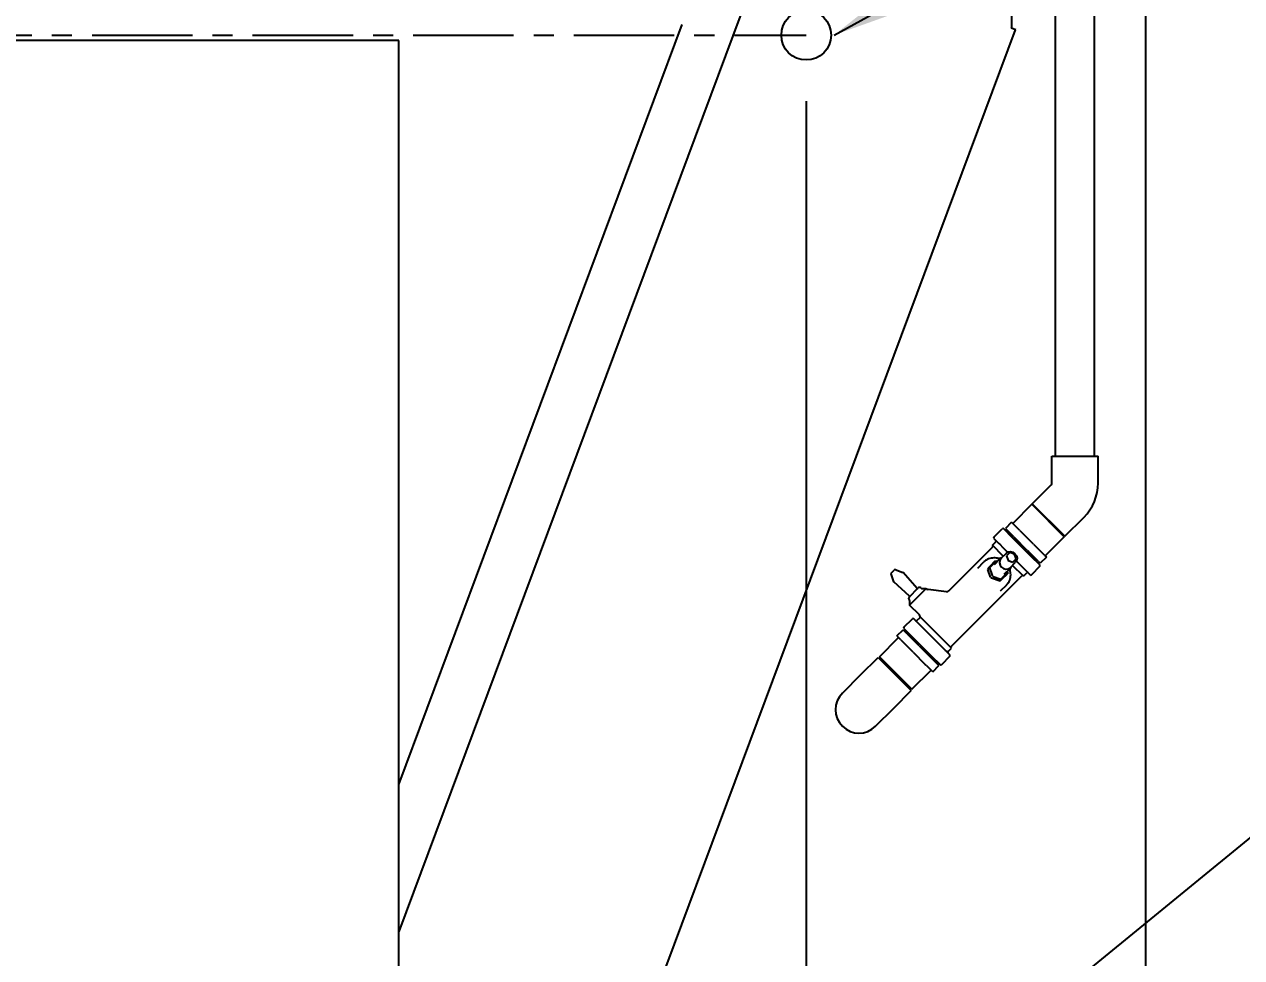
# Model space of a CAD drawing. Header units: millimetres. Extents: x 17046 to 32328, y 18593 to 29476.
# Drawn here: x 17147 to 17199, y 18925.8 to 18965.6 of the extents above; entities that cross this region are included whole.
import ezdxf

# ---------------------------------------------------------------- set-up
doc = ezdxf.new("R2010")
doc.units = ezdxf.units.MM
doc.header["$LTSCALE"] = 5
doc.linetypes.add('CENTER', pattern=[50.8, 31.75, -6.35, 6.35, -6.35])
for name, color, linetype in [('COILCONN-CO2-CONTROL-COPPER', 7, 'Continuous'), ('CONDENSER-CO2-CONTROL', 7, 'Continuous'), ('RECIRCULATION-CONTROL', 3, 'Continuous'), ('UNIT', 6, 'Continuous')]:
    doc.layers.add(name, color=color, linetype=linetype)
doc.styles.add('SUBMITTAL', font='romans.shx', dxfattribs={"width": 0.75})
doc.dimstyles.new('SUBMITTAL', dxfattribs={"dimtxt": 0.09375, "dimasz": 0.09375, "dimexe": 0.03125, "dimexo": 0.0625, "dimgap": 0.0625, "dimtad": 0, "dimdec": 4, "dimzin": 4, "dimdsep": 46, "dimlunit": 4, "dimtxsty": 'SUBMITTAL', "dimcen": 0.09375, "dimclre": 6, "dimadec": 0, "dimazin": 0, "dimtfac": 1, "dimtdec": 0, "dimtofl": 0, "dimtmove": 0, "dimatfit": 3, "dimfxl": 0, "dimfrac": 2, "dimtolj": 1, "dimtzin": 4, "dimarcsym": 0})

# ---------------------------------------------------------------- blocks, each defined once
blk = doc.blocks.new('*D30')
at = {"layer": 'CONDENSER-CO2-CONTROL', "color": 6, "lineweight": -2}
for p, q in [((17180.436, 18962.342), (17180.436, 18869.843)), ((17194.936, 18896.122), (17194.936, 18869.843))]:
    blk.add_line(p, q, dxfattribs=at)
at = {"layer": 'CONDENSER-CO2-CONTROL', "color": 3, "lineweight": -2}
for p, q in [((17185.365, 18872.66), (17190.007, 18872.66)), ((17194.936, 18872.66), (17199.866, 18872.66))]:
    blk.add_line(p, q, dxfattribs=at)
at = {"layer": 'CONDENSER-CO2-CONTROL', "color": 3}
for points in [[(17185.365, 18873.481), (17185.365, 18871.838), (17180.436, 18872.66)], [(17190.007, 18873.481), (17190.007, 18871.838), (17194.936, 18872.66)]]:
    blk.add_solid(points, dxfattribs=at)
at = {"layer": 'CONDENSER-CO2-CONTROL', "color": 3, "insert": (17216.59, 18872.66), "char_height": 4.9294, "attachment_point": 5, "style": 'SUBMITTAL'}
blk.add_mtext('\\A1;1\'-2 1/2"', dxfattribs=at)

msp = doc.modelspace()

# ---------------------------------------------------------------- linework, layer by layer
at = {"layer": 'CONDENSER-CO2-CONTROL', "linetype": 'CENTER', "ltscale": 0.027}
msp.add_line((17115.6493, 18965.1592), (17180.4359, 18965.1592), dxfattribs=at)
at = {"layer": 'CONDENSER-CO2-CONTROL'}
msp.add_circle((17180.4359, 18965.1592), 1.0625, dxfattribs=at)
at = {"layer": 'RECIRCULATION-CONTROL'}
for p, q in [((17191.0833, 18947.1784), (17191.0833, 18968.7719)), ((17192.7433, 18947.1784), (17192.7433, 18968.7719)), ((17190.9289, 18947.1784), (17192.8976, 18947.1784)), ((17190.9289, 18946.0332), (17190.9289, 18947.1784)), ((17192.8976, 18946.0332), (17192.8976, 18947.1784)), ((17190.0903, 18945.1538), (17190.9001, 18945.9636)), ((17190.0714, 18945.1288), (17189.2568, 18944.3142)), ((17190.0714, 18945.1288), (17191.4574, 18943.7428)), ((17190.0903, 18945.1538), (17191.4824, 18943.7617)), ((17191.4824, 18943.7617), (17192.2922, 18944.5715)), ((17188.4481, 18943.7247), (17188.81, 18944.0866)), ((17188.8561, 18944.0962), (17188.81, 18944.0866)), ((17189.2483, 18943.704), (17188.8561, 18944.0962)), ((17189.207, 18944.3641), (17188.9418, 18944.0989)), ((17188.9418, 18944.0989), (17188.9559, 18944.0848)), ((17189.2961, 18943.7446), (17188.9559, 18944.0848)), ((17189.0766, 18943.9063), (17189.0977, 18943.943)), ((17189.207, 18944.3641), (17189.2211, 18944.35)), ((17189.5612, 18944.0098), (17189.2211, 18944.35)), ((17189.5612, 18944.0098), (17189.604, 18943.967)), ((17190.1428, 18943.4283), (17189.604, 18943.967)), ((17188.3832, 18943.3804), (17188.5321, 18943.5294)), ((17188.4481, 18943.7247), (17188.4385, 18943.6786)), ((17188.4385, 18943.6786), (17188.5719, 18943.5453)), ((17188.6973, 18943.4198), (17188.8307, 18943.2865)), ((17189.0563, 18943.8989), (17189.0658, 18943.909)), ((17189.0572, 18943.8951), (17189.0563, 18943.8984)), ((17189.0664, 18943.909), (17189.0769, 18943.9062)), ((17190.0326, 18942.9197), (17189.2483, 18943.704)), ((17189.2961, 18943.7446), (17189.3388, 18943.7019)), ((17189.8776, 18943.1631), (17189.3388, 18943.7019)), ((17190.1428, 18943.4283), (17190.1895, 18943.3815)), ((17191.4574, 18943.7428), (17190.6428, 18942.9283)), ((17186.5216, 18941.4304), (17188.3995, 18943.3084)), ((17188.8512, 18942.9124), (17188.3832, 18943.3804)), ((17188.748, 18942.8091), (17188.9846, 18943.0458)), ((17188.8307, 18943.2865), (17189.0342, 18943.0829)), ((17189.1238, 18943.0736), (17188.9846, 18942.9344)), ((17188.9846, 18942.9344), (17189.0542, 18942.7256)), ((17189.3326, 18943.004), (17189.1238, 18943.0736)), ((17189.4022, 18942.7952), (17189.3326, 18943.004)), ((17189.8776, 18943.1631), (17189.9243, 18943.1164)), ((17190.3461, 18942.6946), (17189.9243, 18943.1164)), ((17190.4248, 18942.5275), (17190.0326, 18942.9197)), ((17190.6113, 18942.9598), (17190.1895, 18943.3815)), ((17190.6113, 18942.9598), (17190.6346, 18942.9364)), ((17190.6923, 18942.8787), (17190.6346, 18942.9364)), ((17187.7587, 18942.4024), (17188.0252, 18942.6689)), ((17188.2073, 18942.409), (17188.1952, 18942.3488)), ((17188.2769, 18942.4786), (17188.2073, 18942.409)), ((17188.2648, 18942.4184), (17188.2769, 18942.4786)), ((17188.3085, 18942.4545), (17188.2648, 18942.4184)), ((17188.2648, 18942.4184), (17188.3733, 18942.0929)), ((17188.4938, 18942.6956), (17188.2769, 18942.4786)), ((17188.3085, 18942.4545), (17188.5458, 18942.6919)), ((17188.4696, 18942.5586), (17188.722, 18942.811)), ((17188.4938, 18942.6956), (17188.5541, 18942.7076)), ((17188.5541, 18942.7076), (17188.5458, 18942.6919)), ((17188.6025, 18942.6915), (17188.5541, 18942.7076)), ((17188.8872, 18942.141), (17189.1396, 18942.3934)), ((17189.0542, 18942.7256), (17189.263, 18942.656)), ((17189.1377, 18942.4194), (17189.3743, 18942.656)), ((17189.709, 18942.0546), (17189.241, 18942.5226)), ((17189.263, 18942.656), (17189.4022, 18942.7952)), ((17189.4115, 18942.7057), (17189.615, 18942.5021)), ((17189.615, 18942.5021), (17189.7484, 18942.3687)), ((17190.4152, 18942.4814), (17190.0533, 18942.1195)), ((17190.2155, 18942.7368), (17190.2537, 18942.7588)), ((17190.2587, 18942.7575), (17190.2532, 18942.759)), ((17190.2592, 18942.7575), (17190.2693, 18942.767)), ((17190.2691, 18942.7677), (17190.2715, 18942.7692)), ((17190.2693, 18942.7678), (17190.2693, 18942.7676)), ((17190.3461, 18942.6946), (17190.3694, 18942.6713)), ((17190.4271, 18942.6136), (17190.3694, 18942.6713)), ((17190.4152, 18942.4814), (17190.4248, 18942.5275)), ((17190.4271, 18942.6136), (17190.4275, 18942.6132)), ((17190.6926, 18942.8784), (17190.4275, 18942.6132)), ((17190.6923, 18942.8787), (17190.6926, 18942.8784)), ((17184.0456, 18942.1552), (17184.1665, 18941.823)), ((17184.0502, 18942.1759), (17184.0505, 18942.1761)), ((17184.076, 18942.2016), (17184.0505, 18942.1761)), ((17184.086, 18942.2108), (17184.1674, 18942.2922)), ((17184.1674, 18942.2922), (17184.1743, 18942.2992)), ((17184.209, 18942.3346), (17184.1835, 18942.3092)), ((17184.209, 18942.3346), (17184.2093, 18942.3349)), ((17184.2299, 18942.3395), (17184.5621, 18942.2186)), ((17185.1764, 18941.5398), (17184.57, 18942.2132)), ((17186.622, 18939.056), (17189.637, 18942.0709)), ((17188.3037, 18942.0233), (17188.1952, 18942.3488)), ((17188.3037, 18942.0233), (17188.3519, 18941.9751)), ((17188.6773, 18941.8667), (17188.3519, 18941.9751)), ((17188.4215, 18942.0447), (17188.3733, 18942.0929)), ((17188.4215, 18942.0447), (17188.7469, 18941.9362)), ((17188.6773, 18941.8667), (17188.7376, 18941.8787)), ((17188.7376, 18941.8787), (17188.8072, 18941.9483)), ((17188.7469, 18941.9362), (17188.7831, 18941.9799)), ((17188.8072, 18941.9483), (17188.7469, 18941.9362)), ((17189.0204, 18942.2172), (17188.7831, 18941.9799)), ((17188.8072, 18941.9483), (17189.0242, 18942.1653)), ((17189.0362, 18942.2255), (17189.0201, 18942.2739)), ((17189.0204, 18942.2172), (17189.0362, 18942.2255)), ((17189.0362, 18942.2255), (17189.0242, 18942.1653)), ((17189.709, 18942.0546), (17189.8579, 18942.2035)), ((17189.8738, 18942.2433), (17190.0072, 18942.1099)), ((17190.0072, 18942.1099), (17190.0533, 18942.1195)), ((17184.8453, 18941.2087), (17184.1719, 18941.8151)), ((17184.8289, 18941.163), (17185.2221, 18941.5562)), ((17185.5557, 18941.5362), (17184.8489, 18940.8295)), ((17185.3335, 18941.5562), (17185.3478, 18941.542)), ((17185.3617, 18941.5362), (17185.5557, 18941.5362)), ((17185.5581, 18941.5341), (17185.5988, 18941.4934)), ((17185.5908, 18941.4943), (17185.5844, 18941.4951)), ((17185.6376, 18941.4889), (17185.5908, 18941.4943)), ((17186.4253, 18941.3965), (17185.6376, 18941.4889)), ((17188.731, 18941.4302), (17188.9975, 18941.6966)), ((17184.8289, 18941.0516), (17184.8432, 18941.0373)), ((17184.8489, 18941.0234), (17184.8489, 18940.8295)), ((17184.851, 18940.827), (17185.2454, 18940.4326)), ((17185.1636, 18940.1608), (17185.3029, 18940.3002)), ((17186.6384, 18938.984), (17185.3167, 18940.3056)), ((17184.3061, 18939.5088), (17184.5712, 18939.774)), ((17184.5734, 18939.7718), (17184.5712, 18939.774)), ((17184.6064, 18939.8829), (17184.5967, 18939.8369)), ((17184.5967, 18939.8369), (17184.9889, 18939.4447)), ((17184.6064, 18939.8829), (17184.9683, 18940.2448)), ((17185.0143, 18940.2544), (17184.9683, 18940.2448)), ((17185.1477, 18940.1211), (17185.0143, 18940.2544)), ((17186.3242, 18938.9445), (17185.1477, 18940.1211)), ((17183.5642, 18938.6215), (17184.3788, 18939.4361)), ((17184.3082, 18939.5066), (17184.3061, 18939.5088)), ((17184.3082, 18939.5066), (17184.4493, 18939.3656)), ((17184.479, 18939.3359), (17184.4493, 18939.3656)), ((17184.479, 18939.3359), (17184.9487, 18938.8662)), ((17184.5734, 18939.7718), (17184.7144, 18939.6308)), ((17184.7442, 18939.6011), (17184.7144, 18939.6308)), ((17184.7442, 18939.6011), (17185.2138, 18939.1314)), ((17184.7851, 18939.6155), (17184.75, 18939.5952)), ((17184.7849, 18939.6154), (17184.7823, 18939.6251)), ((17184.7925, 18939.6351), (17184.7824, 18939.6256)), ((17184.793, 18939.6352), (17184.8004, 18939.6332)), ((17184.9889, 18939.4447), (17185.7733, 18938.6603)), ((17184.997, 18938.8179), (17184.9487, 18938.8662)), ((17184.997, 18938.8179), (17185.5201, 18938.2948)), ((17185.2621, 18939.0831), (17185.2138, 18939.1314)), ((17185.2621, 18939.0831), (17185.7853, 18938.5599)), ((17186.583, 18938.6857), (17186.4497, 18938.8191)), ((17186.4894, 18938.835), (17186.6384, 18938.984)), ((17182.759, 18937.8446), (17183.5059, 18938.5915)), ((17183.5059, 18938.5915), (17184.9201, 18937.1773)), ((17184.9501, 18937.2356), (17183.5642, 18938.6215)), ((17185.5587, 18938.2562), (17185.5201, 18938.2948)), ((17185.5587, 18938.2562), (17185.8289, 18937.9859)), ((17185.7733, 18938.6603), (17186.1655, 18938.2682)), ((17185.7853, 18938.5599), (17186.0941, 18938.2511)), ((17185.8374, 18937.9775), (17186.1026, 18938.2426)), ((17185.9239, 18938.4221), (17185.9238, 18938.4221)), ((17185.9241, 18938.422), (17185.9238, 18938.4214)), ((17185.9339, 18938.4322), (17185.9244, 18938.4221)), ((17185.9562, 18938.4775), (17185.9327, 18938.4368)), ((17185.9328, 18938.437), (17185.934, 18938.4327)), ((17186.1026, 18938.2426), (17186.0941, 18938.2511)), ((17186.1655, 18938.2682), (17186.2115, 18938.2778)), ((17186.5734, 18938.6397), (17186.2115, 18938.2778)), ((17186.5734, 18938.6397), (17186.583, 18938.6857)), ((17182.759, 18937.8446), (17181.9812, 18937.0668)), ((17184.9501, 18937.2356), (17185.7647, 18938.0502)), ((17185.8374, 18937.9775), (17185.8289, 18937.9859)), ((17184.1732, 18936.4304), (17184.9201, 18937.1773)), ((17183.3954, 18935.6526), (17184.1732, 18936.4304))]:
    msp.add_line(p, q, dxfattribs=at)
for centre, radius, start, end in [((17190.8304, 18946.0332), 0.0984, 315, 0), ((17190.8304, 18946.0332), 2.0672, 315, 0), ((17188.5043, 18943.5572), 0.0394, 315, 45), ((17188.3717, 18943.3362), 0.0394, 315, 45), ((17184.0641, 18942.1619), 0.0197, 135, 200), ((17184.2232, 18942.321), 0.0197, 70, 135), ((17184.5554, 18942.2001), 0.0197, 42, 70), ((17189.6648, 18942.0431), 0.0394, 45, 135), ((17189.8858, 18942.1757), 0.0394, 45, 135), ((17184.185, 18941.8298), 0.0197, 200, 228), ((17185.191, 18941.5529), 0.0197, 222, 315), ((17185.2778, 18941.5006), 0.0787, 45, 135), ((17185.3617, 18941.5559), 0.0197, 225, 270), ((17185.5442, 18941.5202), 0.0197, 45, 54.36055), ((17186.4381, 18941.514), 0.1181, 263.31577, 315), ((17184.8846, 18941.1073), 0.0787, 135, 225), ((17184.8292, 18941.0234), 0.0197, 0, 45), ((17184.8322, 18941.1941), 0.0197, 315, 48), ((17184.8649, 18940.8409), 0.0197, 215.63945, 225), ((17185.1062, 18940.2934), 0.1969, 1.96069, 45), ((17185.1358, 18940.1887), 0.0394, 225, 315), ((17186.5173, 18938.8072), 0.0394, 135, 225), ((17186.6499, 18939.0282), 0.0394, 135, 225), ((17182.6883, 18936.3597), 1, 135, 315)]:
    msp.add_arc(centre, radius, start, end, dxfattribs=at)
at = {"layer": 'RECIRCULATION-CONTROL', "extrusion": (0, 0, -1)}
msp.add_ellipse((17189.1795, 18942.8509), major_axis=(0.1949, -0.1949), ratio=0.8660254, start_param=3.1415927, end_param=6.2831853, dxfattribs=at)
at = {"layer": 'RECIRCULATION-CONTROL'}
for centre, major_axis, ratio, start_param, end_param in [((17188.9428, 18942.6143), (0.1949, -0.1949), 0.8660254, 3.1415927, 6.2831853), ((17184.0899, 18942.1877), (0.0538, 0.0538), 0.258819, 1.3915891, 1.5707963), ((17184.1974, 18942.2952), (-0.0538, -0.0538), 0.258819, 4.712389, 4.8915962)]:
    msp.add_ellipse(centre, major_axis=major_axis, ratio=ratio, start_param=start_param, end_param=end_param, dxfattribs=at)
for points, knots in [([(17188.5719, 18943.5453), (17188.5928, 18943.5243), (17188.6112, 18943.5011), (17188.653, 18943.4593), (17188.6764, 18943.4407), (17188.6973, 18943.4198)], [-1.91702663, -1.91702663, -1.91702663, -1.91702663, -1.46646968, -1.46646968, -1.01591274, -1.01591274, -1.01591274, -1.01591274]), ([(17188.5593, 18942.8287), (17188.5211, 18942.8353), (17188.4824, 18942.8387), (17188.405, 18942.8384), (17188.3664, 18942.8348), (17188.2905, 18942.8204), (17188.2533, 18942.8096), (17188.1816, 18942.781), (17188.1472, 18942.7631), (17188.0826, 18942.7207), (17188.0525, 18942.6962), (17188.0252, 18942.6689)], [5.39500507, 5.39500507, 5.39500507, 5.39500507, 5.57264112, 5.57264112, 5.75027716, 5.75027716, 5.92791321, 5.92791321, 6.10554926, 6.10554926, 6.28318531, 6.28318531, 6.28318531, 6.28318531]), ([(17188.7196, 18942.8086), (17188.7153, 18942.809), (17188.7112, 18942.8094), (17188.6937, 18942.8112), (17188.6808, 18942.8125), (17188.6554, 18942.8153), (17188.643, 18942.8167), (17188.6185, 18942.8197), (17188.6064, 18942.8213), (17188.5826, 18942.8248), (17188.5709, 18942.8267), (17188.5593, 18942.8287)], [1.54910742, 1.54910742, 1.54910742, 1.54910742, 1.58342825, 1.58342825, 1.69319425, 1.69319425, 1.80296025, 1.80296025, 1.91272626, 1.91272626, 2.02249226, 2.02249226, 2.02249226, 2.02249226]), ([(17188.722, 18942.811), (17188.7413, 18942.8303), (17188.7641, 18942.8462), (17188.7934, 18942.8598), (17188.7978, 18942.8617), (17188.8022, 18942.8634)], [6.28318531, 6.28318531, 6.28318531, 6.28318531, 6.59047475, 6.59047475, 6.6433499, 6.6433499, 6.6433499, 6.6433499]), ([(17189.1573, 18942.2307), (17189.1553, 18942.2423), (17189.1534, 18942.254), (17189.1499, 18942.2778), (17189.1483, 18942.2899), (17189.1453, 18942.3144), (17189.1438, 18942.3268), (17189.1411, 18942.3522), (17189.1398, 18942.3651), (17189.138, 18942.3826), (17189.1376, 18942.3868), (17189.1372, 18942.391)], [0, 0, 0, 0, 0.10976465, 0.10976465, 0.2195293, 0.2195293, 0.32929395, 0.32929395, 0.43905859, 0.43905859, 0.47333536, 0.47333536, 0.47333536, 0.47333536]), ([(17189.192, 18942.4737), (17189.1885, 18942.4647), (17189.1845, 18942.4561), (17189.1692, 18942.4277), (17189.1555, 18942.4094), (17189.1396, 18942.3934)], [9.06461337, 9.06461337, 9.06461337, 9.06461337, 9.17102462, 9.17102462, 9.42477796, 9.42477796, 9.42477796, 9.42477796]), ([(17188.9975, 18941.6966), (17189.0248, 18941.7239), (17189.0493, 18941.754), (17189.0917, 18941.8186), (17189.1095, 18941.853), (17189.1382, 18941.9247), (17189.149, 18941.9619), (17189.1634, 18942.0378), (17189.167, 18942.0764), (17189.1673, 18942.1538), (17189.1639, 18942.1925), (17189.1573, 18942.2307)], [3.14159265, 3.14159265, 3.14159265, 3.14159265, 3.3192287, 3.3192287, 3.49686475, 3.49686475, 3.6745008, 3.6745008, 3.85213684, 3.85213684, 4.02977289, 4.02977289, 4.02977289, 4.02977289]), ([(17189.7484, 18942.3687), (17189.7693, 18942.3478), (17189.7879, 18942.3244), (17189.8297, 18942.2826), (17189.8529, 18942.2642), (17189.8738, 18942.2433)], [-1.91702663, -1.91702663, -1.91702663, -1.91702663, -1.46646968, -1.46646968, -1.01591274, -1.01591274, -1.01591274, -1.01591274]), ([(17185.6027, 18941.4912), (17185.6027, 18941.4912), (17185.6026, 18941.4912), (17185.5998, 18941.4924), (17185.5969, 18941.4933), (17185.5939, 18941.4939)], [-0.024559033, -0.024559033, -0.024559033, -0.024559033, -0.024419735, -0.024419735, 0, 0, 0, 0]), ([(17185.3167, 18940.3056), (17185.3089, 18940.3025), (17185.3043, 18940.3007), (17185.303, 18940.3002), (17185.3029, 18940.3002), (17185.3029, 18940.3002)], [0, 0, 0, 0, 0.23298833, 0.23298833, 0.27072593, 0.27072593, 0.27072593, 0.27072593]), ([(17186.4497, 18938.8191), (17186.4288, 18938.84), (17186.4104, 18938.8633), (17186.3686, 18938.9051), (17186.3451, 18938.9236), (17186.3242, 18938.9445)], [1.01591274, 1.01591274, 1.01591274, 1.01591274, 1.46646968, 1.46646968, 1.91702663, 1.91702663, 1.91702663, 1.91702663])]:
    msp.add_open_spline(points, degree=3, knots=knots, dxfattribs=at)
for points in [[(17184.086, 18942.2108), (17184.0859, 18942.2108), (17184.0858, 18942.2109), (17184.0858, 18942.211)], [(17184.1742, 18942.2993), (17184.1742, 18942.2993), (17184.1743, 18942.2992), (17184.1743, 18942.2992)], [(17185.5908, 18941.4943), (17185.5919, 18941.4942), (17185.593, 18941.4941), (17185.5939, 18941.4939)], [(17185.9238, 18938.4221), (17185.9235, 18938.4222), (17185.9231, 18938.4224), (17185.9225, 18938.4227)], [(17185.9225, 18938.4227), (17185.9236, 18938.4221), (17185.9242, 18938.4219), (17185.9244, 18938.4221)]]:
    msp.add_open_spline(points, degree=3, dxfattribs=at)
at = {"layer": 'UNIT'}
for p, q in [((17194.9361, 18898.9392), (17194.9361, 18973.3122)), ((17179.0052, 18969.7005), (17163.0426, 18926.8896)), ((17189.1952, 18969.7007), (17189.1953, 18965.491)), ((17163.0426, 18933.1714), (17175.1422, 18965.6181)), ((17164.9086, 18899.7822), (17189.3703, 18965.3875)), ((17189.1953, 18965.491), (17189.1828, 18965.4574)), ((17189.1828, 18965.4574), (17189.1838, 18965.457)), ((17189.3828, 18965.3828), (17189.1838, 18965.457)), ((17163.0426, 18964.9224), (17133.0426, 18964.9224)), ((17163.0426, 18922.9224), (17163.0426, 18964.9224))]:
    msp.add_line(p, q, dxfattribs=at)

# ---------------------------------------------------------------- dimensions: what is measured, and where the dimension line sits
at = {"layer": 'CONDENSER-CO2-CONTROL', "color": 3}
dim = msp.add_linear_dim(base=(17194.9361, 18872.6597), p1=(17180.4359, 18965.1592), p2=(17194.9361, 18898.9392), angle=180, dimstyle='SUBMITTAL', override={"dimscale": 70.42, "dimtxt": 0.07, "dimasz": 0.07, "dimexe": 0.04, "dimexo": 0.04, "dimgap": 0.03125, "dimdec": 3, "dimzin": 3, "dimclrd": 3, "dimclrt": 3, "dimtdec": 3, "dimtix": 1}, dxfattribs=at)
dim.commit()
dim.dimension.update_dxf_attribs({"geometry": '*D30', "text_midpoint": (17216.5903, 18872.6597), "dimtype": 160})

# ---------------------------------------------------------------- leaders
at = {"layer": 'COILCONN-CO2-CONTROL-COPPER', "annotation_type": 0, "has_hookline": 1, "hookline_direction": 0, "text_width": 55.8146}
for points in [[(17181.6234, 18965.1592), (17202.7359, 18976.8782), (17206.8085, 18976.8782)], [(17163.4338, 18901.4997), (17202.7359, 18933.633), (17206.8085, 18933.633)]]:
    msp.add_leader(points, dimstyle='SUBMITTAL', override={"dimscale": 58.18, "dimasz": 0.07, "dimgap": 0.03, "dimcen": 4.055284, "dimarcsym": 1}, dxfattribs=at)

doc.saveas('drawing.dxf')
